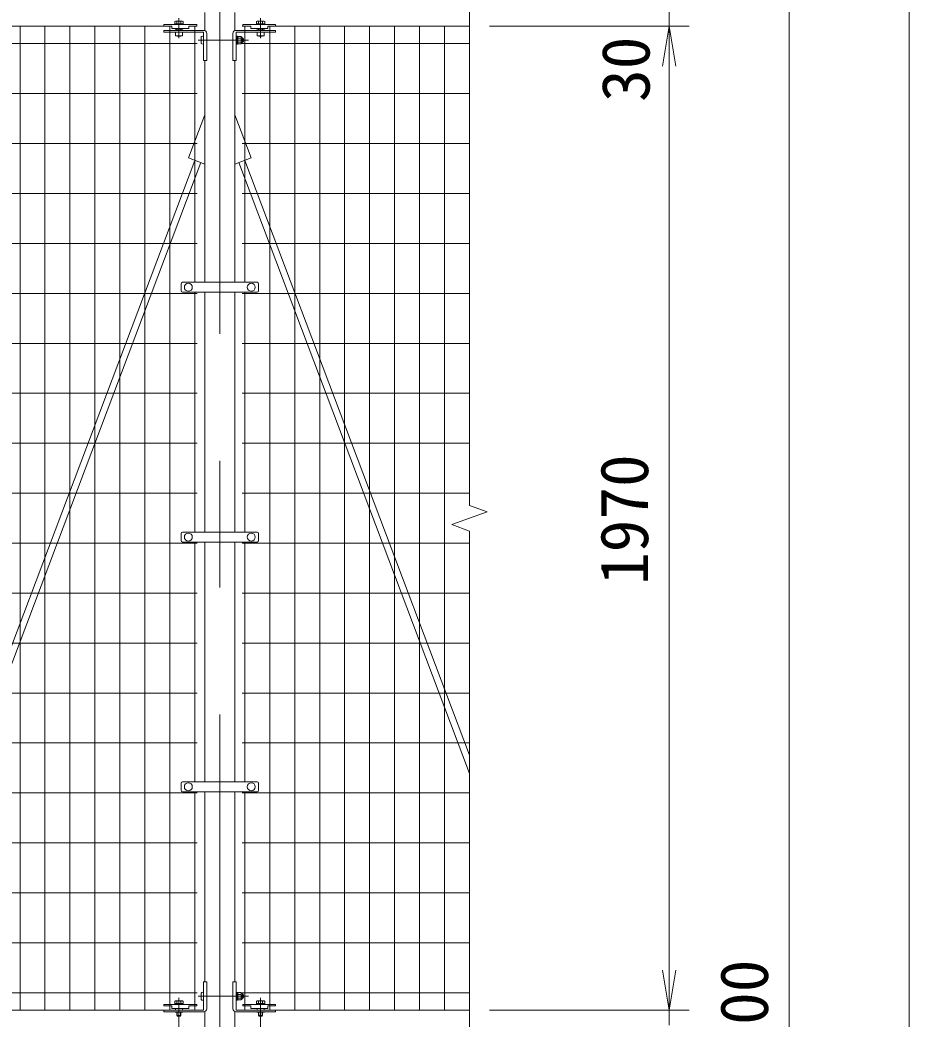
# Model space of a CAD drawing. Units: millimetres, scale not verified. Extents: x -8400 to 8400, y -5940 to 5940.
# Drawn here: x -5352 to -3572, y 644 to 2644 of the extents above; entities that cross this region are included whole.
import ezdxf
from ezdxf.enums import TextEntityAlignment as Align

# ---------------------------------------------------------------- set-up
doc = ezdxf.new("R2010")
doc.units = ezdxf.units.MM
doc.header["$LTSCALE"] = 40
doc.linetypes.add('USER1', pattern=[50.8, 31.75, -6.35, 6.35, -6.35])
for name, color, linetype, lineweight in [('0-1_D-STR1', 1, 'Continuous', 18), ('0-2_D-BMK', 2, 'USER1', 13), ('0-3_D-STR3', 3, 'Continuous', 13), ('0-4_D-STR-DIM', 7, 'Continuous', 9), ('0-6_0', 7, 'Continuous', 9), ('0-7_D-STR2', 7, 'Continuous', 9)]:
    doc.layers.add(name, color=color, linetype=linetype, lineweight=lineweight)
doc.styles.add('ＭＳ ゴシック', font='')
doc.styles.get('ＭＳ ゴシック').set_extended_font_data('MS Gothic')

# ---------------------------------------------------------------- blocks, each defined once
blk = doc.blocks.new('_Open')
at = {"layer": '0-6_0'}
blk.add_line((-40, 6.67), (0, 0), dxfattribs=at)
blk.add_lwpolyline([(-40, -6.67), (0, 0), (-40, 0)], dxfattribs=at)

msp = doc.modelspace()

# ---------------------------------------------------------------- linework, layer by layer
at = {"layer": '0-1_D-STR1'}
for p, q in [((-4982.34, 2658.93), (-4982.34, 2622.94)), ((-4921.84, 2622.94), (-4921.84, 2658.93)), ((-4982.34, 2563.28), (-4982.34, 2119.03)), ((-4921.84, 2119.03), (-4921.84, 2563.28)), ((-4982.34, 2099.03), (-4982.34, 1619.03)), ((-4921.84, 1619.03), (-4921.84, 2099.03)), ((-4982.34, 1599.03), (-4982.34, 1119.03)), ((-4921.84, 1119.03), (-4921.84, 1599.03)), ((-4982.34, 1099.03), (-4982.34, 718.58)), ((-4921.84, 718.58), (-4921.84, 1099.03)), ((-4982.34, 658.93), (-4982.34, 622.94)), ((-4921.84, 622.94), (-4921.84, 658.93))]:
    msp.add_line(p, q, dxfattribs=at)
at = {"layer": '0-2_D-BMK'}
for p, q in [((-4952.09, -4080.22), (-4952.09, 4646.78)), ((-5033.84, 2647.78), (-5033.84, 2607.78)), ((-4870.34, 2647.78), (-4870.34, 2607.78)), ((-5033.84, 2626.45), (-5033.84, 2610.32)), ((-4870.34, 2626.15), (-4870.34, 2610.32)), ((-4995.56, 2603.78), (-4894.34, 2603.78)), ((-5033.84, 686.28), (-5033.84, 646.28)), ((-4995.56, 689.78), (-4894.34, 689.78)), ((-4870.34, 686.28), (-4870.34, 646.28)), ((-5033.84, 647.78), (-5033.84, 607.78)), ((-4870.34, 647.78), (-4870.34, 607.78))]:
    msp.add_line(p, q, dxfattribs=at)
at = {"layer": '0-3_D-STR3'}
for p, q in [((-5041.94, 2641.08), (-5041.94, 2636.58)), ((-5027.61, 2642.08), (-5039.95, 2642.08)), ((-5037.89, 2641.08), (-5037.89, 2636.58)), ((-5029.79, 2641.08), (-5029.79, 2636.58)), ((-5025.74, 2641.08), (-5025.74, 2636.58)), ((-4878.44, 2641.08), (-4878.44, 2636.58)), ((-4876.57, 2642.08), (-4864.23, 2642.08)), ((-4874.39, 2641.08), (-4874.39, 2636.58)), ((-4866.29, 2641.08), (-4866.29, 2636.58)), ((-4862.24, 2641.08), (-4862.24, 2636.58)), ((-5063.84, 2634.98), (-5063.84, 2631.78)), ((-5063.84, 2634.98), (-4998.34, 2634.98)), ((-5048.09, 2631.78), (-5063.84, 2631.78)), ((-5063.84, 2623.28), (-4984.34, 2623.28)), ((-5048.09, 2631.78), (-5048.09, 2626.98)), ((-5014.09, 2626.98), (-5048.09, 2626.98)), ((-5042.34, 2636.58), (-5025.34, 2636.58)), ((-5042.34, 2634.98), (-5042.34, 2636.58)), ((-5025.34, 2634.98), (-5042.34, 2634.98)), ((-5025.74, 2636.58), (-5041.94, 2636.58)), ((-5041.34, 2624.28), (-5041.34, 2623.28)), ((-5040.84, 2620.08), (-5040.84, 2612.28)), ((-5037.84, 2626.98), (-5037.84, 2624.28)), ((-5029.84, 2626.98), (-5029.84, 2624.28)), ((-5026.84, 2620.08), (-5026.84, 2612.28)), ((-5025.34, 2636.58), (-5025.34, 2634.98)), ((-5014.09, 2631.78), (-5014.09, 2626.98)), ((-4998.34, 2631.78), (-5014.09, 2631.78)), ((-4998.34, 2634.98), (-4998.34, 2631.78)), ((-4840.34, 2623.28), (-4919.84, 2623.28)), ((-4905.84, 2634.98), (-4905.84, 2631.78)), ((-4840.34, 2634.98), (-4905.84, 2634.98)), ((-4905.84, 2631.78), (-4890.09, 2631.78)), ((-4890.09, 2631.78), (-4890.09, 2626.98)), ((-4890.09, 2626.98), (-4856.09, 2626.98)), ((-4861.84, 2636.58), (-4878.84, 2636.58)), ((-4878.84, 2636.58), (-4878.84, 2634.98)), ((-4878.84, 2634.98), (-4861.84, 2634.98)), ((-4878.44, 2636.58), (-4862.24, 2636.58)), ((-4877.34, 2620.08), (-4877.34, 2612.28)), ((-4874.34, 2626.98), (-4874.34, 2624.28)), ((-4866.34, 2626.98), (-4866.34, 2624.28)), ((-4863.34, 2620.08), (-4863.34, 2612.28)), ((-4862.84, 2624.28), (-4862.84, 2623.28)), ((-4861.84, 2634.98), (-4861.84, 2636.58)), ((-4856.09, 2631.78), (-4856.09, 2626.98)), ((-4856.09, 2631.78), (-4840.34, 2631.78)), ((-4840.34, 2634.98), (-4840.34, 2631.78)), ((-5040.84, 2612.28), (-5026.84, 2612.28)), ((-5037.16, 2612.28), (-5037.16, 2611.58)), ((-5030.12, 2612.28), (-5030.52, 2611.58)), ((-4989.35, 2610.28), (-4989.35, 2597.28)), ((-4984.55, 2619.08), (-4984.55, 2563.28)), ((-4984.55, 2611.78), (-4984.55, 2595.78)), ((-4978.34, 2617.28), (-4978.34, 2563.28)), ((-4925.84, 2617.28), (-4925.84, 2563.28)), ((-4919.63, 2619.08), (-4919.63, 2563.28)), ((-4919.63, 2612.28), (-4919.63, 2610.84)), ((-4919.13, 2612.28), (-4919.63, 2612.28)), ((-4919.63, 2607.78), (-4918.83, 2607.78)), ((-4919.63, 2607.11), (-4918.83, 2607.11)), ((-4919.63, 2600.46), (-4918.83, 2600.46)), ((-4919.44, 2610.26), (-4918.72, 2609.25)), ((-4919.13, 2612.28), (-4919.13, 2610.84)), ((-4919.03, 2610.55), (-4918.62, 2609.97)), ((-4918.83, 2608.28), (-4918.44, 2611.45)), ((-4918.83, 2608.28), (-4918.83, 2599.28)), ((-4916.67, 2611.53), (-4918.34, 2611.53)), ((-4916.63, 2603.78), (-4916.63, 2611.51)), ((-4909.83, 2607.54), (-4916.63, 2607.54)), ((-4916.63, 2603.78), (-4916.63, 2596.06)), ((-4909.83, 2600.03), (-4916.63, 2600.03)), ((-4916.53, 2611.29), (-4916.57, 2611.46)), ((-4909.83, 2611.29), (-4916.53, 2611.29)), ((-4907.33, 2608.78), (-4907.33, 2598.78)), ((-4907.33, 2607.78), (-4905.55, 2607.78)), ((-4907.33, 2607.11), (-4905.23, 2607.11)), ((-4907.33, 2600.46), (-4905.23, 2600.46)), ((-4905.55, 2607.78), (-4905.55, 2599.78)), ((-4863.34, 2612.28), (-4877.34, 2612.28)), ((-4873.66, 2612.28), (-4873.66, 2611.58)), ((-4866.62, 2612.28), (-4867.02, 2611.58)), ((-4919.63, 2599.78), (-4918.83, 2599.78)), ((-4919.63, 2596.72), (-4919.63, 2595.28)), ((-4919.44, 2597.3), (-4918.72, 2598.31)), ((-4919.03, 2597.01), (-4918.62, 2597.59)), ((-4918.83, 2599.28), (-4918.44, 2596.12)), ((-4916.69, 2596.03), (-4918.34, 2596.03)), ((-4909.83, 2596.28), (-4916.53, 2596.28)), ((-4907.33, 2599.78), (-4905.55, 2599.78)), ((-4984.55, 2563.28), (-4978.34, 2563.28)), ((-4919.63, 2563.28), (-4925.84, 2563.28)), ((-4982.34, 2454.29), (-5014.96, 2367.91)), ((-4921.84, 2454.29), (-4889.22, 2367.91)), ((-5002.33, 2363.14), (-6551.89, -1740.08)), ((-5014.96, 2367.91), (-4982.34, 2355.59)), ((-4889.22, 2367.91), (-4921.84, 2355.59)), ((-4901.85, 2363.14), (-4452.09, 1172.18)), ((-4990.17, 2358.55), (-6539.73, -1744.67)), ((-4914.01, 2358.55), (-4452.09, 1135.39)), ((-5029.59, 2116.03), (-5029.59, 2102.03)), ((-5026.59, 2119.03), (-4877.59, 2119.03)), ((-4874.59, 2116.03), (-4874.59, 2102.03)), ((-5026.59, 2099.03), (-4877.59, 2099.03)), ((-5029.59, 1616.03), (-5029.59, 1602.03)), ((-5026.59, 1619.03), (-4877.59, 1619.03)), ((-4874.59, 1616.03), (-4874.59, 1602.03)), ((-5026.59, 1599.03), (-4877.59, 1599.03)), ((-5029.59, 1116.03), (-5029.59, 1102.03)), ((-5026.59, 1119.03), (-4877.59, 1119.03)), ((-4874.59, 1116.03), (-4874.59, 1102.03)), ((-5026.59, 1099.03), (-4877.59, 1099.03)), ((-4984.55, 718.58), (-4978.34, 718.58)), ((-4984.55, 662.78), (-4984.55, 718.58)), ((-4978.34, 664.58), (-4978.34, 718.58)), ((-4925.84, 664.58), (-4925.84, 718.58)), ((-4919.63, 718.58), (-4925.84, 718.58)), ((-4919.63, 662.78), (-4919.63, 718.58)), ((-5027.61, 680.58), (-5039.95, 680.58)), ((-4989.35, 696.28), (-4989.35, 683.28)), ((-4984.55, 697.78), (-4984.55, 681.78)), ((-4919.63, 698.28), (-4919.63, 696.84)), ((-4919.13, 698.28), (-4919.63, 698.28)), ((-4919.63, 693.78), (-4918.83, 693.78)), ((-4919.63, 693.11), (-4918.83, 693.11)), ((-4919.63, 686.46), (-4918.83, 686.46)), ((-4919.63, 685.78), (-4918.83, 685.78)), ((-4919.63, 682.72), (-4919.63, 681.28)), ((-4919.44, 696.26), (-4918.72, 695.25)), ((-4919.44, 683.3), (-4918.72, 684.31)), ((-4919.13, 698.28), (-4919.13, 696.84)), ((-4919.03, 696.55), (-4918.62, 695.97)), ((-4919.03, 683.01), (-4918.62, 683.59)), ((-4918.83, 694.28), (-4918.44, 697.45)), ((-4918.83, 694.28), (-4918.83, 685.28)), ((-4918.83, 685.28), (-4918.44, 682.12)), ((-4916.67, 697.53), (-4918.34, 697.53)), ((-4916.69, 682.03), (-4918.34, 682.03)), ((-4916.63, 689.78), (-4916.63, 697.51)), ((-4909.83, 693.54), (-4916.63, 693.54)), ((-4916.63, 689.78), (-4916.63, 682.06)), ((-4909.83, 686.03), (-4916.63, 686.03)), ((-4916.53, 697.29), (-4916.57, 697.46)), ((-4909.83, 697.29), (-4916.53, 697.29)), ((-4909.83, 682.28), (-4916.53, 682.28)), ((-4907.33, 694.78), (-4907.33, 684.78)), ((-4907.33, 693.78), (-4905.55, 693.78)), ((-4907.33, 693.11), (-4905.23, 693.11)), ((-4907.33, 686.46), (-4905.23, 686.46)), ((-4907.33, 685.78), (-4905.55, 685.78)), ((-4905.55, 693.78), (-4905.55, 685.78)), ((-4876.57, 680.58), (-4864.23, 680.58)), ((-5063.84, 673.48), (-5063.84, 670.28)), ((-5063.84, 673.48), (-4998.34, 673.48)), ((-5048.09, 670.28), (-5063.84, 670.28)), ((-5048.09, 670.28), (-5048.09, 665.48)), ((-5014.09, 665.48), (-5048.09, 665.48)), ((-5042.34, 675.08), (-5025.34, 675.08)), ((-5042.34, 673.48), (-5042.34, 675.08)), ((-5025.34, 673.48), (-5042.34, 673.48)), ((-5041.94, 679.58), (-5041.94, 675.08)), ((-5025.74, 675.08), (-5041.94, 675.08)), ((-5040.84, 661.78), (-5040.84, 665.48)), ((-5037.89, 679.58), (-5037.89, 675.08)), ((-5029.79, 679.58), (-5029.79, 675.08)), ((-5026.84, 661.78), (-5026.84, 665.48)), ((-5025.74, 679.58), (-5025.74, 675.08)), ((-5025.34, 675.08), (-5025.34, 673.48)), ((-5014.09, 670.28), (-5014.09, 665.48)), ((-4998.34, 670.28), (-5014.09, 670.28)), ((-4998.34, 673.48), (-4998.34, 670.28)), ((-4905.84, 673.48), (-4905.84, 670.28)), ((-4840.34, 673.48), (-4905.84, 673.48)), ((-4905.84, 670.28), (-4890.09, 670.28)), ((-4890.09, 670.28), (-4890.09, 665.48)), ((-4890.09, 665.48), (-4856.09, 665.48)), ((-4861.84, 675.08), (-4878.84, 675.08)), ((-4878.84, 675.08), (-4878.84, 673.48)), ((-4878.84, 673.48), (-4861.84, 673.48)), ((-4878.44, 679.58), (-4878.44, 675.08)), ((-4878.44, 675.08), (-4862.24, 675.08)), ((-4877.34, 661.78), (-4877.34, 665.48)), ((-4874.39, 679.58), (-4874.39, 675.08)), ((-4866.29, 679.58), (-4866.29, 675.08)), ((-4863.34, 661.78), (-4863.34, 665.48)), ((-4862.24, 679.58), (-4862.24, 675.08)), ((-4861.84, 673.48), (-4861.84, 675.08)), ((-4856.09, 670.28), (-4856.09, 665.48)), ((-4856.09, 670.28), (-4840.34, 670.28)), ((-4840.34, 673.48), (-4840.34, 670.28)), ((-5063.84, 658.58), (-4984.34, 658.58)), ((-5041.34, 657.58), (-5041.34, 658.58)), ((-5037.84, 657.58), (-5037.84, 651.28)), ((-5029.84, 651.28), (-5037.84, 651.28)), ((-5037.16, 650.08), (-5037.84, 651.28)), ((-5037.16, 657.58), (-5037.16, 650.08)), ((-5030.52, 650.08), (-5037.16, 650.08)), ((-5030.52, 657.58), (-5030.52, 650.08)), ((-5029.84, 651.28), (-5030.52, 650.08)), ((-5029.84, 657.58), (-5029.84, 651.28)), ((-4840.34, 658.58), (-4919.84, 658.58)), ((-4874.34, 657.58), (-4874.34, 651.28)), ((-4874.34, 651.28), (-4866.34, 651.28)), ((-4874.34, 651.28), (-4873.66, 650.08)), ((-4873.66, 657.58), (-4873.66, 650.08)), ((-4873.66, 650.08), (-4867.02, 650.08)), ((-4867.02, 657.58), (-4867.02, 650.08)), ((-4867.02, 650.08), (-4866.34, 651.28)), ((-4866.34, 657.58), (-4866.34, 651.28)), ((-4862.84, 657.58), (-4862.84, 658.58))]:
    msp.add_line(p, q, dxfattribs=at)
for points in [[(-5063.84, 2623.28), (-5063.84, 2620.08), (-4985.55, 2620.08)], [(-5041.34, 2624.28), (-5026.34, 2624.28), (-5026.34, 2623.28)], [(-4840.34, 2623.28), (-4840.34, 2620.08), (-4918.63, 2620.08)], [(-4862.84, 2624.28), (-4877.84, 2624.28), (-4877.84, 2623.28)], [(-5030.52, 2612.28), (-5030.52, 2611.58), (-5037.16, 2611.58), (-5037.56, 2612.28)], [(-4867.02, 2612.28), (-4867.02, 2611.58), (-4873.66, 2611.58), (-4874.06, 2612.28)], [(-4919.13, 2596.72), (-4919.13, 2595.28), (-4919.63, 2595.28)], [(-4919.13, 682.72), (-4919.13, 681.28), (-4919.63, 681.28)], [(-5063.84, 658.58), (-5063.84, 661.78), (-4985.55, 661.78)], [(-4840.34, 658.58), (-4840.34, 661.78), (-4918.63, 661.78)], [(-5041.34, 657.58), (-5026.34, 657.58), (-5026.34, 658.58)], [(-4862.84, 657.58), (-4877.84, 657.58), (-4877.84, 658.58)]]:
    msp.add_lwpolyline(points, dxfattribs=at)
for centre in [(-5015.09, 2109.03), (-4889.09, 2109.03), (-5015.09, 1609.03), (-4889.09, 1609.03), (-5015.09, 1109.03), (-4889.09, 1109.03)]:
    msp.add_circle(centre, 8, dxfattribs=at)
for centre, radius, start, end in [((-5039.92, 2639.53), 2.55, 37.42505, 142.57495), ((-5033.84, 2633.38), 8.7, 62.26063, 117.73937), ((-5027.77, 2639.55), 2.54, 37.21089, 142.78911), ((-4876.42, 2639.55), 2.54, 37.21089, 142.78911), ((-4870.34, 2633.38), 8.7, 62.26063, 117.73937), ((-4864.27, 2639.53), 2.55, 37.42505, 142.57495), ((-4985.55, 2619.08), 1, 0, 90), ((-4984.34, 2617.28), 6, 0, 90), ((-4919.84, 2617.28), 6, 90, 180), ((-4918.63, 2619.08), 1, 90, 180), ((-4918.63, 2610.84), 1, 180, 215.53768), ((-4918.63, 2610.84), 0.5, 180, 215.53768), ((-4919.13, 2608.96), 0.5, 33.43373, 35.53768), ((-4918.34, 2611.43), 0.1, 90, 173), ((-4916.67, 2611.43), 0.1, 15, 90), ((-4921.51, 2609.41), 5.32, 339.37322, 22.7756), ((-4921.51, 2598.16), 5.32, 337.2244, 20.62678), ((-4937.38, 2603.78), 21.19, 0, 10.20031), ((-4937.38, 2603.78), 21.19, 349.79969, 0), ((-4910.85, 2609.41), 2.13, 298.45309, 61.54691), ((-4915.59, 2603.78), 6.87, 0, 33.09348), ((-4915.59, 2603.78), 6.87, 326.90652, 0), ((-4910.85, 2598.15), 2.13, 298.45309, 61.54691), ((-4914.1, 2604.53), 8, 32.13463, 57.68315), ((-4913.05, 2603.78), 8.5, 331.92751, 28.07249), ((-4918.63, 2596.72), 1, 144.46232, 180), ((-4918.63, 2596.72), 0.5, 144.46232, 180), ((-4919.13, 2598.6), 0.5, 324.46232, 326.56627), ((-4918.34, 2596.13), 0.1, 187, 270), ((-4916.69, 2596.13), 0.1, 270, 337.2244), ((-4914.1, 2603.04), 8, 302.31685, 327.86537), ((-5026.59, 2116.03), 3, 90, 180), ((-5026.59, 2102.03), 3, 180, 270), ((-4877.59, 2116.03), 3, 0, 90), ((-4877.59, 2102.03), 3, 270, 0), ((-5026.59, 1616.03), 3, 90, 180), ((-5026.59, 1602.03), 3, 180, 270), ((-4877.59, 1616.03), 3, 0, 90), ((-4877.59, 1602.03), 3, 270, 0), ((-5026.59, 1116.03), 3, 90, 180), ((-5026.59, 1102.03), 3, 180, 270), ((-4877.59, 1116.03), 3, 0, 90), ((-4877.59, 1102.03), 3, 270, 0), ((-5039.92, 678.03), 2.55, 37.42505, 142.57495), ((-5033.84, 671.88), 8.7, 62.26063, 117.73937), ((-5027.77, 678.05), 2.54, 37.21089, 142.78911), ((-4918.63, 696.84), 1, 180, 215.53768), ((-4918.63, 682.72), 1, 144.46232, 180), ((-4918.63, 696.84), 0.5, 180, 215.53768), ((-4918.63, 682.72), 0.5, 144.46232, 180), ((-4919.13, 694.96), 0.5, 33.43373, 35.53768), ((-4919.13, 684.6), 0.5, 324.46232, 326.56627), ((-4918.34, 697.43), 0.1, 90, 173), ((-4918.34, 682.13), 0.1, 187, 270), ((-4916.69, 682.13), 0.1, 270, 337.2244), ((-4916.67, 697.43), 0.1, 15, 90), ((-4921.51, 695.41), 5.32, 339.37322, 22.7756), ((-4921.51, 684.16), 5.32, 337.2244, 20.62678), ((-4937.38, 689.78), 21.19, 0, 10.20031), ((-4937.38, 689.78), 21.19, 349.79969, 0), ((-4910.85, 695.41), 2.13, 298.45309, 61.54691), ((-4915.59, 689.78), 6.87, 0, 33.09348), ((-4915.59, 689.78), 6.87, 326.90652, 0), ((-4910.85, 684.15), 2.13, 298.45309, 61.54691), ((-4914.1, 690.53), 8, 32.13463, 57.68315), ((-4914.1, 689.04), 8, 302.31685, 327.86537), ((-4913.05, 689.78), 8.5, 331.92751, 28.07249), ((-4876.42, 678.05), 2.54, 37.21089, 142.78911), ((-4870.34, 671.88), 8.7, 62.26063, 117.73937), ((-4864.27, 678.03), 2.55, 37.42505, 142.57495), ((-4985.55, 662.78), 1, 270, 0), ((-4984.34, 664.58), 6, 270, 0), ((-4919.84, 664.58), 6, 180, 270), ((-4918.63, 662.78), 1, 180, 270)]:
    msp.add_arc(centre, radius, start, end, dxfattribs=at)
for centre, start_param, end_param in [((-4984.55, 2610.28), 1.5707963, 3.1415927), ((-4984.55, 2597.28), 3.1415927, 4.712389), ((-4984.55, 696.28), 1.5707963, 3.1415927), ((-4984.55, 683.28), 3.1415927, 4.712389)]:
    msp.add_ellipse(centre, major_axis=(4.8, 0), ratio=0.3125, start_param=start_param, end_param=end_param, dxfattribs=at)
at = {"layer": '0-4_D-STR-DIM'}
for p, q in [((-3812.09, 4551.78), (-3812.09, -3288.22)), ((-3572.09, -3988.22), (-3572.09, 4554.78)), ((-4452.09, 1672.44), (-4452.09, 3621.13)), ((-4052.09, 2631.78), (-4052.09, 2661.78)), ((-4412.09, 2631.78), (-4012.09, 2631.78)), ((-4412.09, 2631.78), (-4012.09, 2631.78)), ((-4052.09, 2551.78), (-4052.09, 2471.78)), ((-4052.09, 2551.78), (-4052.09, 741.78)), ((-4416.85, 1659.61), (-4452.09, 1672.44)), ((-4487.33, 1633.96), (-4416.85, 1659.61)), ((-4452.09, 1621.13), (-4487.33, 1633.96)), ((-4452.09, -327.56), (-4452.09, 1621.13)), ((-4052.09, 741.78), (-4052.09, 821.78)), ((-4412.09, 661.78), (-4012.09, 661.78)), ((-4412.09, 661.78), (-4012.09, 661.78)), ((-4052.09, 631.78), (-4052.09, 661.78))]:
    msp.add_line(p, q, dxfattribs=at)
at = {"layer": '0-7_D-STR2'}
for p, q in [((-5048.09, 2631.78), (-6856.09, 2631.78)), ((-5352.09, 661.78), (-5352.09, 2631.78)), ((-5302.09, 661.78), (-5302.09, 2631.78)), ((-5252.09, 661.78), (-5252.09, 2631.78)), ((-5202.09, 661.78), (-5202.09, 2631.78)), ((-5152.09, 661.78), (-5152.09, 2631.78)), ((-5102.09, 661.78), (-5102.09, 2631.78)), ((-5052.09, 661.78), (-5052.09, 2631.78)), ((-4997.09, 2631.78), (-5011.49, 2631.78)), ((-5002.09, 2119.03), (-5002.09, 2631.78)), ((-4907.09, 2631.78), (-4892.69, 2631.78)), ((-4902.09, 2119.03), (-4902.09, 2631.78)), ((-4856.09, 2631.78), (-4452.09, 2631.78)), ((-4852.09, 661.78), (-4852.09, 2631.78)), ((-4802.09, 661.78), (-4802.09, 2631.78)), ((-4752.09, 661.78), (-4752.09, 2631.78)), ((-4702.09, 661.78), (-4702.09, 2631.78)), ((-4652.09, 661.78), (-4652.09, 2631.78)), ((-4602.09, 661.78), (-4602.09, 2631.78)), ((-4552.09, 661.78), (-4552.09, 2631.78)), ((-4502.09, 661.78), (-4502.09, 2631.78)), ((-4997.09, 2596.78), (-6907.09, 2596.78)), ((-4907.09, 2596.78), (-4452.09, 2596.78)), ((-4997.09, 2496.78), (-6907.09, 2496.78)), ((-4907.09, 2496.78), (-4452.09, 2496.78)), ((-4997.09, 2396.78), (-6907.09, 2396.78)), ((-4907.09, 2396.78), (-4452.09, 2396.78)), ((-4997.09, 2296.78), (-6907.09, 2296.78)), ((-4907.09, 2296.78), (-4452.09, 2296.78)), ((-4997.09, 2196.78), (-6907.09, 2196.78)), ((-4907.09, 2196.78), (-4452.09, 2196.78)), ((-4997.09, 2096.78), (-6907.09, 2096.78)), ((-5002.09, 1619.03), (-5002.09, 2099.03)), ((-4907.09, 2096.78), (-4452.09, 2096.78)), ((-4902.09, 1619.03), (-4902.09, 2099.03)), ((-4997.09, 1996.78), (-6907.09, 1996.78)), ((-4907.09, 1996.78), (-4452.09, 1996.78)), ((-4997.09, 1896.78), (-6907.09, 1896.78)), ((-4907.09, 1896.78), (-4452.09, 1896.78)), ((-4997.09, 1796.78), (-6907.09, 1796.78)), ((-4907.09, 1796.78), (-4452.09, 1796.78)), ((-4997.09, 1696.78), (-6907.09, 1696.78)), ((-4907.09, 1696.78), (-4452.09, 1696.78)), ((-4997.09, 1596.78), (-6907.09, 1596.78)), ((-5002.09, 1119.03), (-5002.09, 1599.03)), ((-4907.09, 1596.78), (-4452.09, 1596.78)), ((-4902.09, 1119.03), (-4902.09, 1599.03)), ((-4997.09, 1496.78), (-6907.09, 1496.78)), ((-4907.09, 1496.78), (-4452.09, 1496.78)), ((-4997.09, 1396.78), (-6907.09, 1396.78)), ((-4907.09, 1396.78), (-4452.09, 1396.78)), ((-4997.09, 1296.78), (-6907.09, 1296.78)), ((-4907.09, 1296.78), (-4452.09, 1296.78)), ((-4997.09, 1196.78), (-6907.09, 1196.78)), ((-4907.09, 1196.78), (-4452.09, 1196.78)), ((-4997.09, 1096.78), (-6907.09, 1096.78)), ((-5002.09, 661.78), (-5002.09, 1099.03)), ((-4907.09, 1096.78), (-4452.09, 1096.78)), ((-4902.09, 661.78), (-4902.09, 1099.03)), ((-4997.09, 996.78), (-6907.09, 996.78)), ((-4907.09, 996.78), (-4452.09, 996.78)), ((-4997.09, 896.78), (-6907.09, 896.78)), ((-4907.09, 896.78), (-4452.09, 896.78)), ((-4997.09, 796.78), (-6907.09, 796.78)), ((-4907.09, 796.78), (-4452.09, 796.78)), ((-4997.09, 696.78), (-6907.09, 696.78)), ((-4907.09, 696.78), (-4452.09, 696.78)), ((-4997.09, 661.78), (-6907.09, 661.78)), ((-4907.09, 661.78), (-4452.09, 661.78))]:
    msp.add_line(p, q, dxfattribs=at)

# ---------------------------------------------------------------- block references
at = {"layer": '0-4_D-STR-DIM', "xscale": 2, "yscale": 2}
for p, rotation in [((-4052.09, 2631.78), 90), ((-4052.09, 2631.78), 90), ((-4052.09, 661.78), 270), ((-4052.09, 661.78), 270)]:
    msp.add_blockref('_Open', p, dxfattribs=dict(at, rotation=rotation))

# ---------------------------------------------------------------- texts
at = {"layer": '0-4_D-STR-DIM', "style": 'ＭＳ ゴシック'}
for s, p in [('30', (-4062.67, 2480.14)), ('1970', (-4065.59, 1512.98)), ('8000', (-3825.59, 501.53))]:
    msp.add_text(s, height=96.19, rotation=90, dxfattribs=at).set_placement(p, align=Align.BOTTOM_LEFT)

doc.saveas('drawing.dxf')
